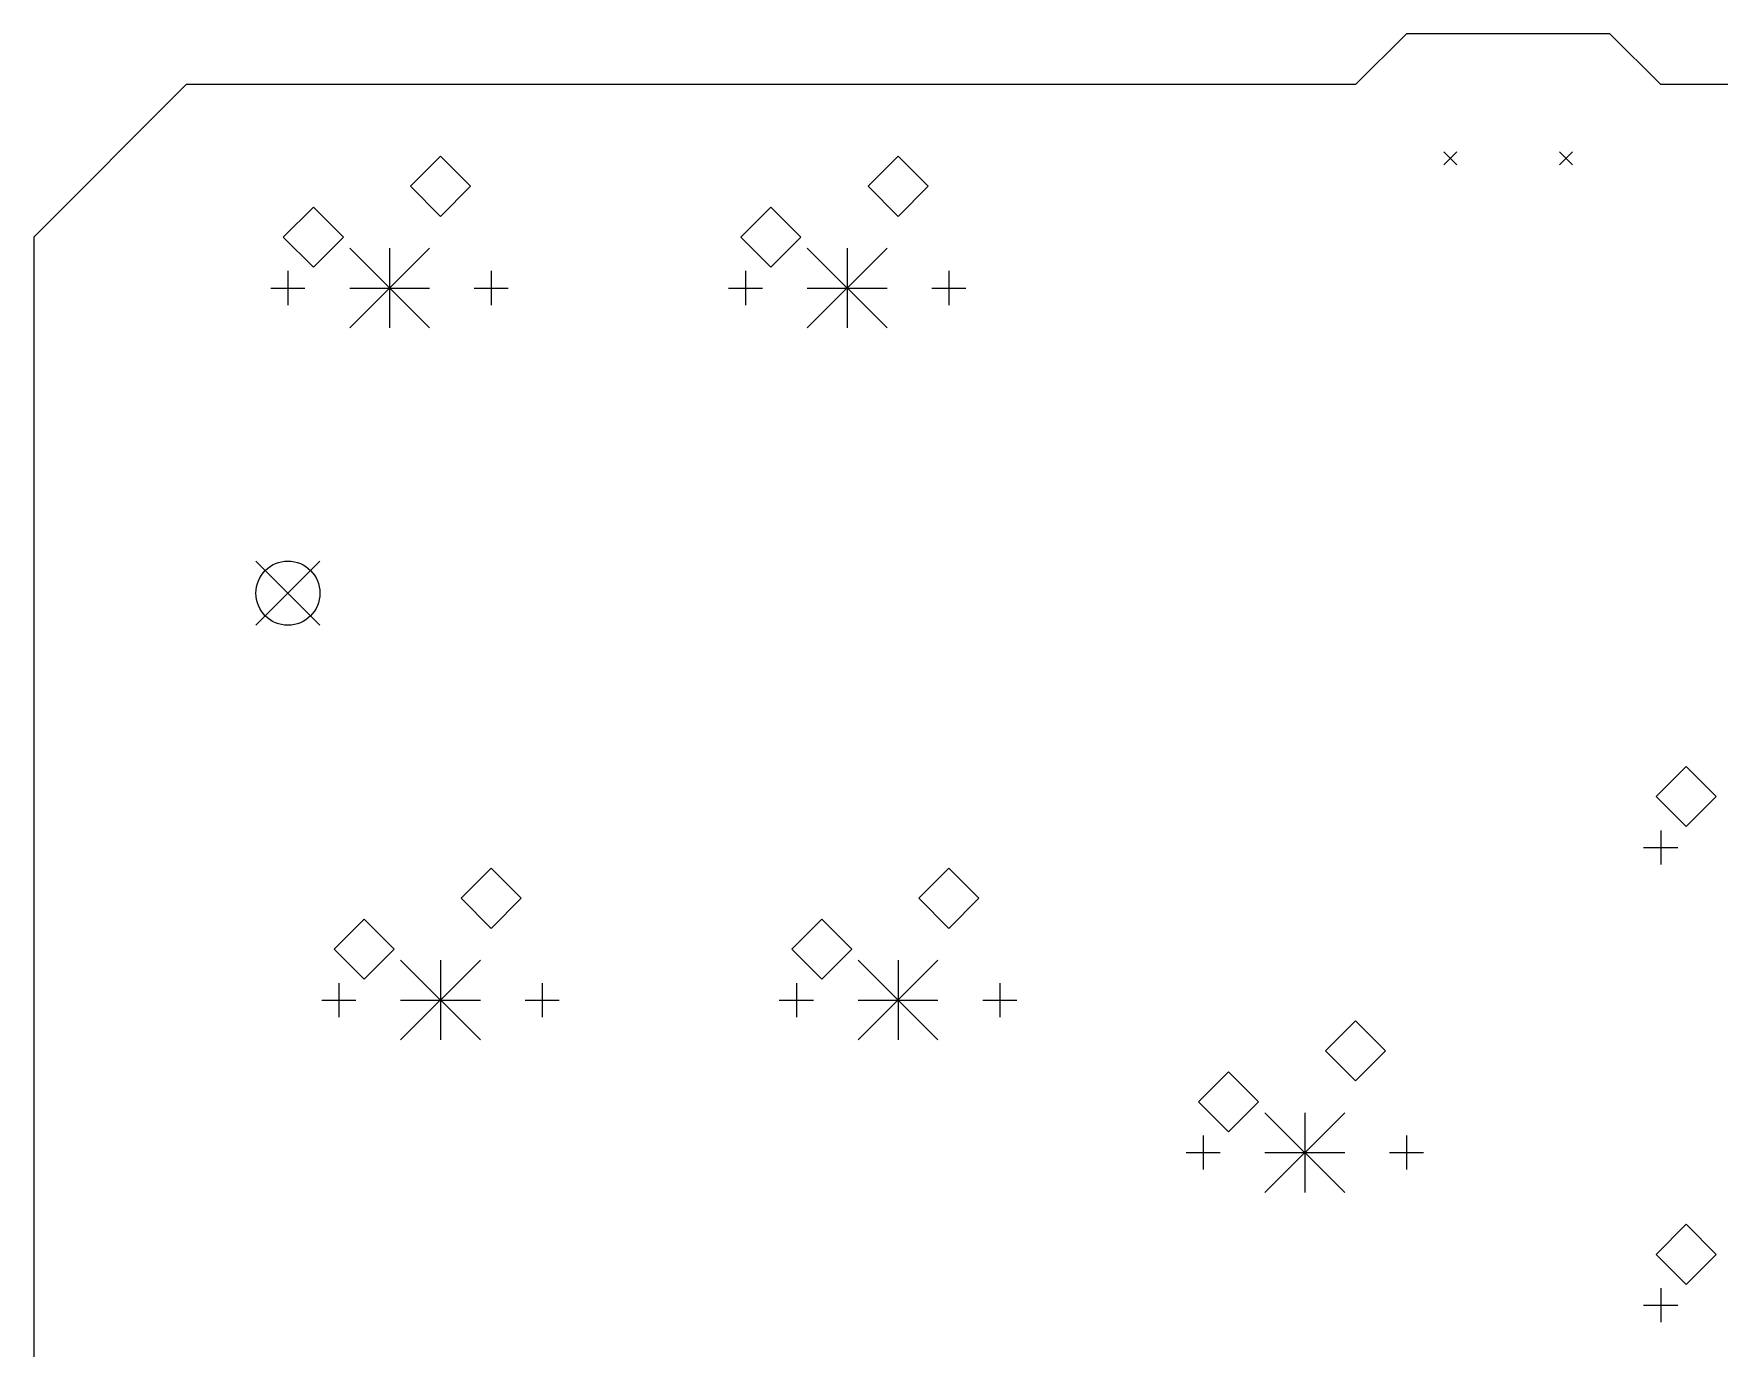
# Model space of a CAD drawing. Extents: x 77 to 254, y -163 to -33.
# Drawn here: x 78.7 to 162.9, y -98.7 to -33 of the extents above; entities that cross this region are included whole.
import ezdxf

# ---------------------------------------------------------------- set-up
doc = ezdxf.new("R2010")
doc.units = 0
doc.layers.add('BLACK', color=7, linetype='CONTINUOUS')

msp = doc.modelspace()

# ---------------------------------------------------------------- linework, layer by layer
at = {"layer": 'BLACK', "linetype": 'CONTINUOUS'}
for p, q in [((147.32, -33.02), (144.78, -35.56)), ((157.48, -33.02), (147.32, -33.02)), ((160.02, -35.56), (157.48, -33.02)), ((86.36, -35.56), (78.74, -43.18)), ((144.78, -35.56), (86.36, -35.56)), ((246.38, -35.56), (160.02, -35.56)), ((99.06, -39.14), (97.56, -40.64)), ((100.56, -40.64), (99.06, -39.14)), ((121.92, -39.14), (120.42, -40.64)), ((123.42, -40.64), (121.92, -39.14)), ((149.185, -38.915), (149.835, -39.565)), ((149.835, -38.915), (149.185, -39.565)), ((154.965, -38.915), (155.615, -39.565)), ((155.615, -38.915), (154.965, -39.565)), ((97.56, -40.64), (99.06, -42.14)), ((99.06, -42.14), (100.56, -40.64)), ((120.42, -40.64), (121.92, -42.14)), ((121.92, -42.14), (123.42, -40.64)), ((92.71, -41.68), (91.21, -43.18)), ((94.21, -43.18), (92.71, -41.68)), ((115.57, -41.68), (114.07, -43.18)), ((117.07, -43.18), (115.57, -41.68)), ((78.74, -43.18), (78.74, -129.54)), ((91.21, -43.18), (92.71, -44.68)), ((92.71, -44.68), (94.21, -43.18)), ((94.5261, -43.7261), (98.5139, -47.7139)), ((98.5139, -43.7261), (94.5261, -47.7139)), ((96.52, -43.7261), (96.52, -47.7139)), ((114.07, -43.18), (115.57, -44.68)), ((115.57, -44.68), (117.07, -43.18)), ((117.386, -43.7261), (121.374, -47.7139)), ((121.374, -43.7261), (117.386, -47.7139)), ((119.38, -43.7261), (119.38, -47.7139)), ((91.44, -44.8691), (91.44, -46.5709)), ((101.6, -44.8691), (101.6, -46.5709)), ((114.3, -44.8691), (114.3, -46.5709)), ((124.46, -44.8691), (124.46, -46.5709)), ((90.5891, -45.72), (92.2909, -45.72)), ((94.5261, -45.72), (98.5139, -45.72)), ((100.749, -45.72), (102.451, -45.72)), ((113.449, -45.72), (115.151, -45.72)), ((117.386, -45.72), (121.374, -45.72)), ((123.609, -45.72), (125.311, -45.72)), ((89.84, -59.36), (93.04, -62.56)), ((93.04, -59.36), (89.84, -62.56)), ((161.29, -69.62), (159.79, -71.12)), ((162.79, -71.12), (161.29, -69.62)), ((159.79, -71.12), (161.29, -72.62)), ((161.29, -72.62), (162.79, -71.12)), ((160.02, -72.8091), (160.02, -74.5109)), ((159.169, -73.66), (160.871, -73.66)), ((101.6, -74.7), (100.1, -76.2)), ((103.1, -76.2), (101.6, -74.7)), ((124.46, -74.7), (122.96, -76.2)), ((125.96, -76.2), (124.46, -74.7)), ((100.1, -76.2), (101.6, -77.7)), ((101.6, -77.7), (103.1, -76.2)), ((122.96, -76.2), (124.46, -77.7)), ((124.46, -77.7), (125.96, -76.2)), ((95.25, -77.24), (93.75, -78.74)), ((96.75, -78.74), (95.25, -77.24)), ((118.11, -77.24), (116.61, -78.74)), ((119.61, -78.74), (118.11, -77.24)), ((93.75, -78.74), (95.25, -80.24)), ((95.25, -80.24), (96.75, -78.74)), ((116.61, -78.74), (118.11, -80.24)), ((118.11, -80.24), (119.61, -78.74)), ((97.0661, -79.2861), (101.054, -83.2739)), ((101.054, -79.2861), (97.0661, -83.2739)), ((99.06, -79.2861), (99.06, -83.2739)), ((119.926, -79.2861), (123.914, -83.2739)), ((123.914, -79.2861), (119.926, -83.2739)), ((121.92, -79.2861), (121.92, -83.2739)), ((93.98, -80.4291), (93.98, -82.1309)), ((104.14, -80.4291), (104.14, -82.1309)), ((116.84, -80.4291), (116.84, -82.1309)), ((127, -80.4291), (127, -82.1309)), ((93.1291, -81.28), (94.8309, -81.28)), ((97.0661, -81.28), (101.054, -81.28)), ((103.289, -81.28), (104.991, -81.28)), ((115.989, -81.28), (117.691, -81.28)), ((119.926, -81.28), (123.914, -81.28)), ((126.149, -81.28), (127.851, -81.28)), ((144.78, -82.32), (143.28, -83.82)), ((146.28, -83.82), (144.78, -82.32)), ((143.28, -83.82), (144.78, -85.32)), ((144.78, -85.32), (146.28, -83.82)), ((138.43, -84.86), (136.93, -86.36)), ((139.93, -86.36), (138.43, -84.86)), ((136.93, -86.36), (138.43, -87.86)), ((138.43, -87.86), (139.93, -86.36)), ((140.246, -86.9061), (144.234, -90.8939)), ((144.234, -86.9061), (140.246, -90.8939)), ((142.24, -86.9061), (142.24, -90.8939)), ((137.16, -88.0491), (137.16, -89.7509)), ((147.32, -88.0491), (147.32, -89.7509)), ((136.309, -88.9), (138.011, -88.9)), ((140.246, -88.9), (144.234, -88.9)), ((146.469, -88.9), (148.171, -88.9)), ((161.29, -92.48), (159.79, -93.98)), ((162.79, -93.98), (161.29, -92.48)), ((159.79, -93.98), (161.29, -95.48)), ((161.29, -95.48), (162.79, -93.98)), ((160.02, -95.6691), (160.02, -97.3709)), ((159.169, -96.52), (160.871, -96.52))]:
    msp.add_line(p, q, dxfattribs=at)
at = {"layer": 'BLACK'}
msp.add_circle((91.44, -60.96), 1.6, dxfattribs=at)

doc.saveas('drawing.dxf')
